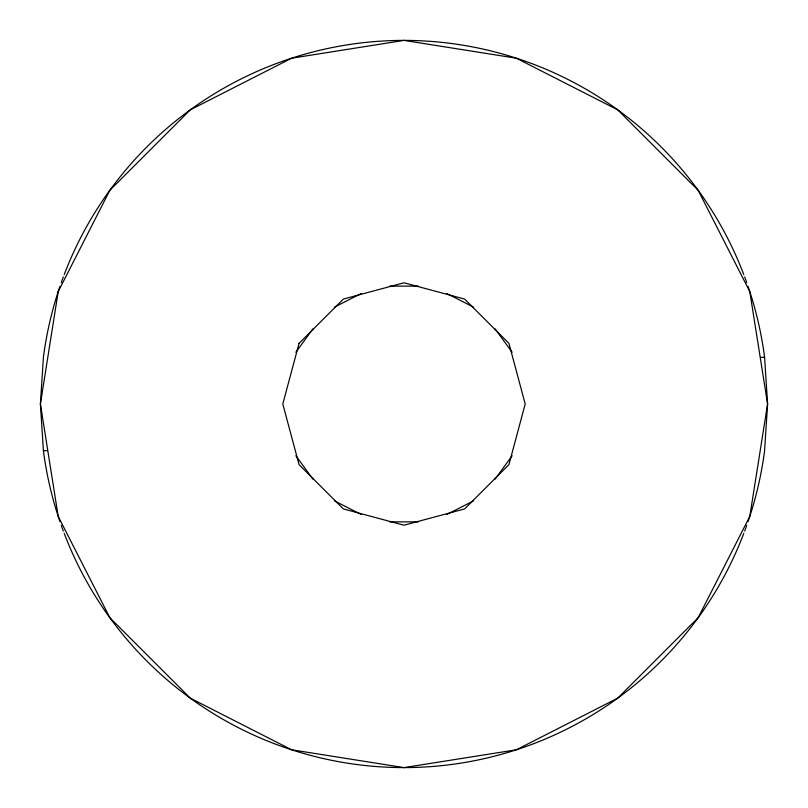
<?xml version="1.0" encoding="UTF-8"?>
<svg xmlns="http://www.w3.org/2000/svg" width="808" height="808" viewBox="0 0 808 808"><rect width="100%" height="100%" fill="white"/><g stroke="black" fill="none" stroke-linecap="round" stroke-linejoin="round"><path stroke-width="1.21" d="M295.839 352.268L312.848 328.957M495.153 479.043L512.161 455.732M334.371 307.171L361.216 293.526M446.784 514.474L473.629 500.829M389.567 286.143L418.433 286.143M760.823 357.338L764.59 357.338L767.6 404L764.59 450.662A363.6 363.6 0 0 1 748.016 521.726M59.984 286.264A363.6 363.6 0 0 0 43.41 357.338L40.4 404L43.41 450.662L47.177 450.662M389.567 521.857L418.433 521.857M446.784 293.526L473.629 307.171M334.371 500.829L361.216 514.474M495.153 328.957L512.161 352.268M295.839 455.732L312.848 479.043M746.794 525.24A363.6 363.6 0 0 1 744.673 531.078M743.794 533.401A363.6 363.6 0 0 1 64.206 533.401M63.327 531.078A363.6 363.6 0 0 1 61.206 525.24M59.984 521.726A363.6 363.6 0 0 1 43.41 450.662M61.206 282.75A363.6 363.6 0 0 1 63.327 276.922M64.206 274.589A363.6 363.6 0 0 1 743.794 274.589M744.673 276.922A363.6 363.6 0 0 1 746.794 282.75M748.016 286.264A363.6 363.6 0 0 1 764.59 357.338M58.196 291.658L40.4 404L58.196 516.342L109.827 617.706L190.274 698.142L291.637 749.794L404 767.6L516.362 749.794L617.726 698.142L698.173 617.706L749.804 516.342L767.6 404L749.804 291.658L698.173 190.294L617.726 109.858L516.362 58.206L404 40.4L291.637 58.206L190.274 109.858L109.827 190.294L58.196 291.658M299.051 343.39L282.8 404L299.051 464.61L343.39 508.949L404 525.2L464.61 508.949L508.949 464.61L525.2 404L508.949 343.39L464.61 299.051L404 282.8L343.39 299.051L299.051 343.39"/></g></svg>
